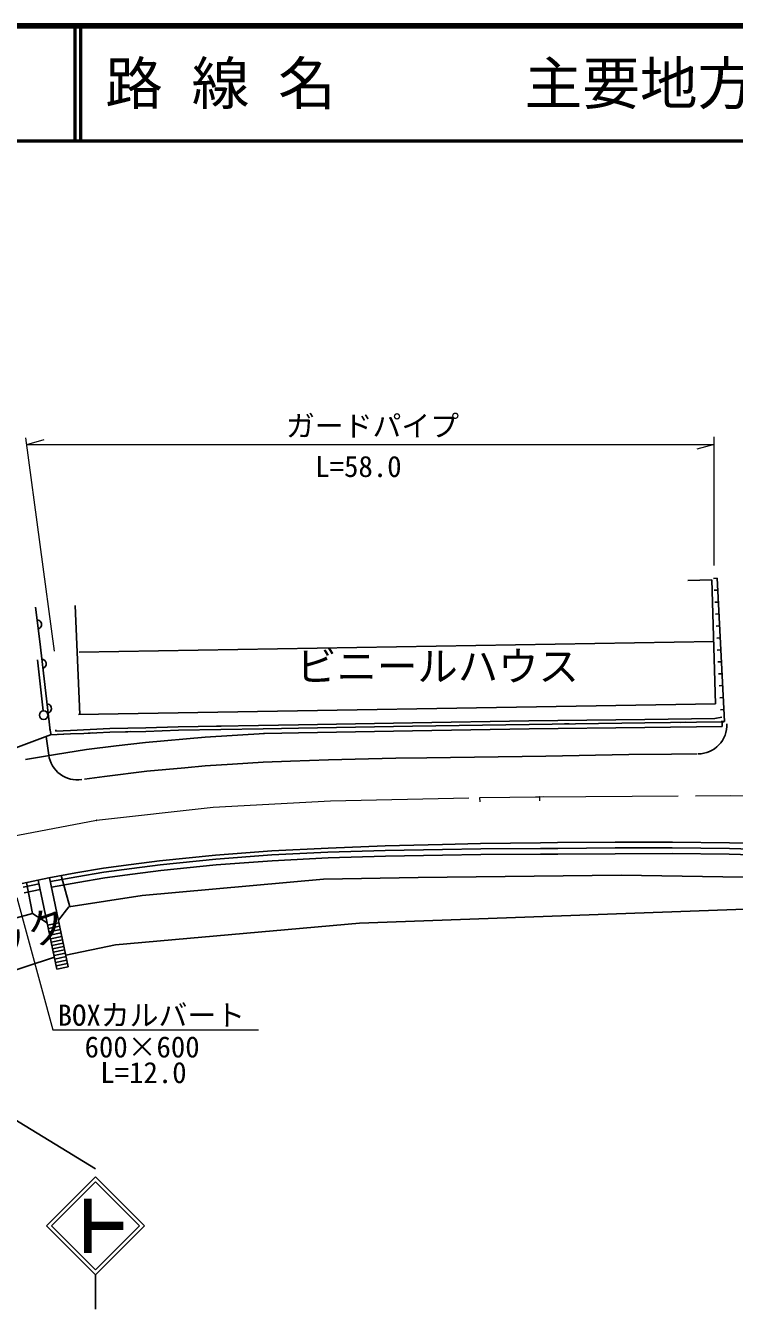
# Model space of a CAD drawing. Units: millimetres, scale not verified. Extents: x 40000 to 680000, y 20000 to 380000.
# Drawn here: x 173490 to 234920, y 268646 to 380000 of the extents above; entities that cross this region are included whole.
import ezdxf
from ezdxf.enums import TextEntityAlignment as Align

# ---------------------------------------------------------------- set-up
doc = ezdxf.new("R2010")
doc.units = ezdxf.units.MM
doc.header["$LTSCALE"] = 1000
doc.linetypes.add('CHAIN', pattern=[18.5, 12, -1.5, 3.5, -1.5])
for name, color, linetype, lineweight in [('M-BGD', 7, 'Continuous', 25), ('M-BMK', 2, 'CHAIN', 13), ('M-STR-HTXT', 7, 'Continuous', 13), ('M-STR-STRC', 7, 'Continuous', 25), ('M-TTL', 2, 'Continuous', 140), ('M-TTL-LINE', 7, 'Continuous', 50)]:
    doc.layers.add(name, color=color, linetype=linetype, lineweight=lineweight)
doc.layers.add('M-TTL-TXT', color=7, linetype='Continuous')
doc.styles.add('ＭＳ ゴシック', font='')
doc.styles.get('ＭＳ ゴシック').set_extended_font_data('MS Gothic')

msp = doc.modelspace()

# ---------------------------------------------------------------- linework, layer by layer
at = {"layer": 'M-BGD'}
for p, q in [((230905, 331875), (232977, 331918)), ((232977, 331918), (233287, 321170)), ((233425, 332072), (233125, 332057)), ((234069, 319641), (233425, 332072)), ((233479, 331037), (233179, 331021)), ((178169, 320249), (177773, 329701)), ((233532, 330001), (233233, 329985)), ((174714, 326572), (174339, 329561)), ((233586, 328965), (233286, 328949)), ((174576, 328443), (174476, 328463)), ((174661, 328406), (174576, 328443)), ((174576, 327669), (174667, 327713)), ((174750, 328336), (174661, 328406)), ((174667, 327713), (174741, 327771)), ((174741, 327771), (174810, 327860)), ((174808, 328263), (174750, 328336)), ((174852, 328172), (174808, 328263)), ((174810, 327860), (174848, 327945)), ((174848, 327945), (174867, 328045)), ((174867, 328045), (174852, 328172)), ((233640, 327929), (233340, 327913)), ((174714, 326572), (175610, 318844)), ((178127, 325659), (233132, 326568)), ((233693, 326893), (233394, 326877)), ((233747, 325857), (233447, 325841)), ((174505, 324979), (175000, 320568)), ((174991, 325017), (174892, 325037)), ((174984, 324243), (175075, 324285)), ((175076, 324978), (174991, 325017)), ((175075, 324285), (175149, 324342)), ((175164, 324908), (175076, 324978)), ((175149, 324342), (175220, 324431)), ((175221, 324834), (175164, 324908)), ((175220, 324431), (175258, 324516)), ((175264, 324742), (175221, 324834)), ((175258, 324516), (175279, 324615)), ((175279, 324615), (175264, 324742)), ((233800, 324821), (233501, 324805)), ((233854, 323785), (233555, 323770)), ((233908, 322749), (233608, 322734)), ((175439, 321152), (175340, 321173)), ((175524, 321114), (175439, 321152)), ((175612, 321044), (175524, 321114)), ((175669, 320970), (175612, 321044)), ((175712, 320878), (175669, 320970)), ((175706, 320652), (175727, 320751)), ((175727, 320751), (175712, 320878)), ((233287, 321170), (178078, 320248)), ((233961, 321713), (233662, 321698)), ((175432, 320378), (175523, 320421)), ((175523, 320421), (175597, 320478)), ((175597, 320478), (175668, 320567)), ((175668, 320567), (175706, 320652)), ((207018, 319534), (217119, 319690)), ((227161, 319817), (217119, 319690)), ((227161, 319817), (233238, 319909)), ((233859, 319618), (227165, 319517)), ((233838, 320016), (233238, 319909)), ((234015, 320677), (233715, 320662)), ((234069, 319641), (233769, 319626)), ((234009, 319622), (233859, 319614)), ((233859, 319614), (233865, 319218)), ((175645, 318480), (171952, 317080)), ((175694, 318492), (175569, 319013)), ((175643, 318490), (177385, 318556)), ((176109, 318908), (176112, 318808)), ((176112, 318808), (177372, 318856)), ((176739, 318532), (176340, 318517)), ((177372, 318856), (180788, 319022)), ((177385, 318556), (178541, 318612)), ((178541, 318612), (180798, 318722)), ((179291, 318649), (178892, 318629)), ((180788, 319022), (183892, 319085)), ((180798, 318722), (183901, 318785)), ((182549, 318758), (182149, 318750)), ((183892, 319085), (186716, 319187)), ((183901, 318785), (186723, 318887)), ((186716, 319187), (197125, 319354)), ((186723, 318887), (194088, 319005)), ((189037, 318293), (194186, 318611)), ((190024, 319240), (190424, 319246)), ((194088, 319005), (195677, 319031)), ((194094, 318605), (195683, 318631)), ((195677, 319031), (197130, 319054)), ((195683, 318631), (197136, 318654)), ((197125, 319354), (207018, 319534)), ((197130, 319054), (207023, 319234)), ((197137, 318654), (207030, 318835)), ((207023, 319234), (217123, 319390)), ((207029, 318835), (217129, 318990)), ((227165, 319517), (217123, 319390)), ((227170, 319117), (217128, 318990)), ((220594, 319434), (220194, 319429)), ((233865, 319218), (227171, 319117)), ((230696, 319570), (230296, 319564)), ((175487, 316732), (175261, 318334)), ((178756, 317203), (181335, 317522)), ((181335, 317522), (183867, 317828)), ((183867, 317828), (189037, 318293)), ((173466, 316335), (176060, 316789)), ((176060, 316789), (178756, 317203)), ((194814, 308414), (199698, 308665)), ((199698, 308665), (204656, 308841)), ((204656, 308841), (209619, 308969)), ((204663, 308450), (209623, 308542)), ((209619, 308969), (212931, 309042)), ((209623, 308542), (212938, 308591)), ((212931, 309042), (218108, 309122)), ((212938, 308591), (218116, 308633)), ((218108, 309122), (219587, 309136)), ((218116, 308633), (219613, 308636)), ((219587, 309136), (224579, 309173)), ((219613, 308636), (224581, 308673)), ((224579, 309173), (229550, 309178)), ((224581, 308673), (229547, 308678)), ((229547, 308678), (234490, 308624)), ((229550, 309178), (234499, 309124)), ((234490, 308624), (239371, 308488)), ((234499, 309124), (239391, 308988)), ((182632, 307240), (185093, 307565)), ((185093, 307565), (189936, 308056)), ((185134, 307218), (189967, 307707)), ((189936, 308056), (194814, 308414)), ((189967, 307707), (194836, 308065)), ((190010, 307209), (194867, 307566)), ((194836, 308065), (199696, 308315)), ((194867, 307566), (199714, 307815)), ((199696, 308315), (204663, 308450)), ((199714, 307815), (204674, 307950)), ((204674, 307950), (209632, 308042)), ((209632, 308042), (212936, 308091)), ((212936, 308091), (218113, 308133)), ((218113, 308133), (219621, 308136)), ((219621, 308136), (224584, 308173)), ((224584, 308173), (229545, 308178)), ((229545, 308178), (234480, 308124)), ((234480, 308124), (239352, 307988)), ((175482, 306077), (177850, 306520)), ((177303, 303573), (176574, 306282)), ((177850, 306520), (180221, 306912)), ((177911, 306176), (180274, 306566)), ((180221, 306912), (182632, 307240)), ((180274, 306566), (182678, 306893)), ((180348, 306072), (182745, 306397)), ((182678, 306893), (185134, 307218)), ((182745, 306397), (185192, 306721)), ((185192, 306721), (190010, 307209)), ((225103, 306319), (207507, 306107)), ((238704, 306069), (225103, 306319)), ((173185, 305597), (175482, 306077)), ((173260, 305256), (174647, 305545)), ((173552, 305674), (174094, 302975)), ((174576, 305888), (175961, 299256)), ((175555, 306091), (176939, 299463)), ((175627, 305748), (177911, 306176)), ((175729, 305259), (177997, 305683)), ((177997, 305683), (180348, 306072)), ((199317, 305966), (183598, 304547)), ((207507, 306107), (199317, 305966)), ((173367, 304767), (174750, 305056)), ((183598, 304547), (177217, 303558)), ((174094, 302975), (167589, 301273)), ((174094, 302975), (175293, 302204)), ((177217, 303558), (176325, 302414)), ((202427, 302149), (237780, 303430)), ((175393, 301972), (176372, 302177)), ((175455, 301679), (176434, 301883)), ((181282, 300271), (202427, 302149)), ((175516, 301385), (176495, 301589)), ((175577, 301091), (176556, 301296)), ((175639, 300798), (176618, 301002)), ((175700, 300504), (176679, 300708)), ((175761, 300210), (176740, 300415)), ((175823, 299917), (176802, 300121)), ((175884, 299623), (176863, 299827)), ((176958, 299372), (181282, 300271)), ((164602, 295493), (175976, 299183)), ((175945, 299329), (176924, 299534)), ((175961, 299256), (176191, 298155)), ((176007, 299036), (176986, 299240)), ((176068, 298742), (177047, 298946)), ((176129, 298448), (177108, 298653)), ((176939, 299463), (177170, 298359)), ((176191, 298155), (177170, 298359))]:
    msp.add_line(p, q, dxfattribs=at)
for centre, radius in [((175049, 320191), 375), ((179632, 311067), 15)]:
    msp.add_circle(centre, radius, dxfattribs=at)
at = {"layer": 'M-BMK'}
for p, q in [((199914, 312755), (212869, 313037)), ((212869, 313037), (218051, 313116)), ((212875, 312667), (212869, 313037)), ((217671, 313116), (218051, 313116)), ((218051, 313116), (234609, 313224)), ((218051, 313116), (218421, 313128)), ((218052, 312747), (218051, 313116)), ((234609, 313224), (239908, 313105)), ((179632, 311067), (189730, 312193)), ((189730, 312193), (199914, 312755)), ((171590, 309544), (179632, 311067))]:
    msp.add_line(p, q, dxfattribs=at)
for centre in [(212869, 313037), (218051, 313116), (179632, 311067)]:
    msp.add_circle(centre, 15, dxfattribs=at)
at = {"layer": 'M-STR-HTXT'}
for p, q in [((175993, 325753), (173513, 344255)), ((173590, 343680), (175090, 344100)), ((233161, 333162), (233161, 344332)), ((173590, 343680), (233161, 343680)), ((233161, 343680), (231661, 343260)), ((172731, 304379), (175843, 292889)), ((175843, 292889), (193678, 292889))]:
    msp.add_line(p, q, dxfattribs=at)
at = {"layer": 'M-STR-STRC'}
for p, q in [((175487, 316732), (175458, 316943)), ((196455, 316200), (199737, 316325)), ((199737, 316325), (203204, 316407)), ((203204, 316407), (205576, 316452)), ((205576, 316452), (208269, 316490)), ((208269, 316490), (218588, 316634)), ((218588, 316634), (225782, 316769)), ((225782, 316769), (229478, 316817)), ((229478, 316817), (231691, 316821)), ((180333, 314879), (183987, 315325)), ((183987, 315325), (187295, 315626)), ((187295, 315626), (189039, 315783)), ((189039, 315783), (191412, 315935)), ((191412, 315935), (194083, 316100)), ((194083, 316100), (196455, 316200)), ((178581, 314647), (180333, 314879)), ((152032, 297602), (179537, 280833)), ((175305, 275889), (179547, 280131)), ((179547, 279707), (175729, 275889)), ((179547, 280131), (183790, 275889)), ((183366, 275889), (179547, 279707)), ((178627, 273539), (178627, 278239)), ((178757, 273539), (178757, 278239)), ((178887, 273539), (178887, 278239)), ((179017, 273539), (179017, 278239)), ((179147, 273539), (179147, 278239)), ((179277, 275539), (179277, 276239)), ((179407, 275539), (179407, 276239)), ((179537, 275539), (179537, 276239)), ((179667, 275539), (179667, 276239)), ((179797, 275539), (179797, 276239)), ((179927, 275539), (179927, 276239)), ((180057, 275539), (180057, 276239)), ((180187, 275539), (180187, 276239)), ((180317, 275539), (180317, 276239)), ((180447, 275539), (180447, 276239)), ((180577, 275539), (180577, 276239)), ((180707, 275539), (180707, 276239)), ((180837, 275539), (180837, 276239)), ((180967, 275539), (180967, 276239)), ((181097, 275539), (181097, 276239)), ((181227, 275539), (181227, 276239)), ((181357, 275539), (181357, 276239)), ((181487, 275539), (181487, 276239)), ((181617, 275539), (181617, 276239)), ((181747, 275539), (181747, 276239)), ((181877, 275539), (181877, 276239)), ((179547, 271646), (175305, 275889)), ((175729, 275889), (179547, 272070)), ((183790, 275889), (179547, 271646)), ((179547, 272070), (183366, 275889)), ((179547, 268646), (179547, 271646))]:
    msp.add_line(p, q, dxfattribs=at)
for centre, start, end in [((231775, 319326), 270.09106, 2.8081), ((177964, 317076), 188.03333, 278.71216)]:
    msp.add_arc(centre, 2500, start, end, dxfattribs=at)
at = {"layer": 'M-TTL'}
msp.add_line((680000, 380000), (40000, 380000), dxfattribs=at)
at = {"layer": 'M-TTL-LINE'}
for p, q in [((177750, 380000), (177750, 370000)), ((178250, 380000), (178250, 370000)), ((40000, 370000), (680000, 370000))]:
    msp.add_line(p, q, dxfattribs=at)

# ---------------------------------------------------------------- texts
at = {"layer": 'M-BGD', "style": 'ＭＳ ゴシック'}
msp.add_text('ビニールハウス', height=2566, dxfattribs=at).set_placement((196946, 322376), align=Align.BOTTOM_LEFT)
msp.add_text('消波ブロック', height=2566, rotation=18.6, dxfattribs=at).set_placement((157700, 293736), align=Align.BOTTOM_LEFT)
at = {"layer": 'M-STR-HTXT', "style": 'ＭＳ ゴシック'}
for s, p in [('ガードパイプ', (196055, 343816)), ('L=58.0', (198596, 340298)), ('BOXカルバート', (176261, 292697)), ('600×600', (178594, 289944)), ('L=12.0', (179959, 287721))]:
    msp.add_text(s, height=1833, dxfattribs=at).set_placement(p, align=Align.BOTTOM_LEFT)
at = {"layer": 'M-TTL-TXT', "style": 'ＭＳ ゴシック'}
for s, p in [('路 線 名', (180380, 375000)), ('主要地方道 光上関線', (216734, 375000))]:
    msp.add_text(s, height=3666, dxfattribs=at).set_placement(p, align=Align.MIDDLE_LEFT)

doc.saveas('drawing.dxf')
